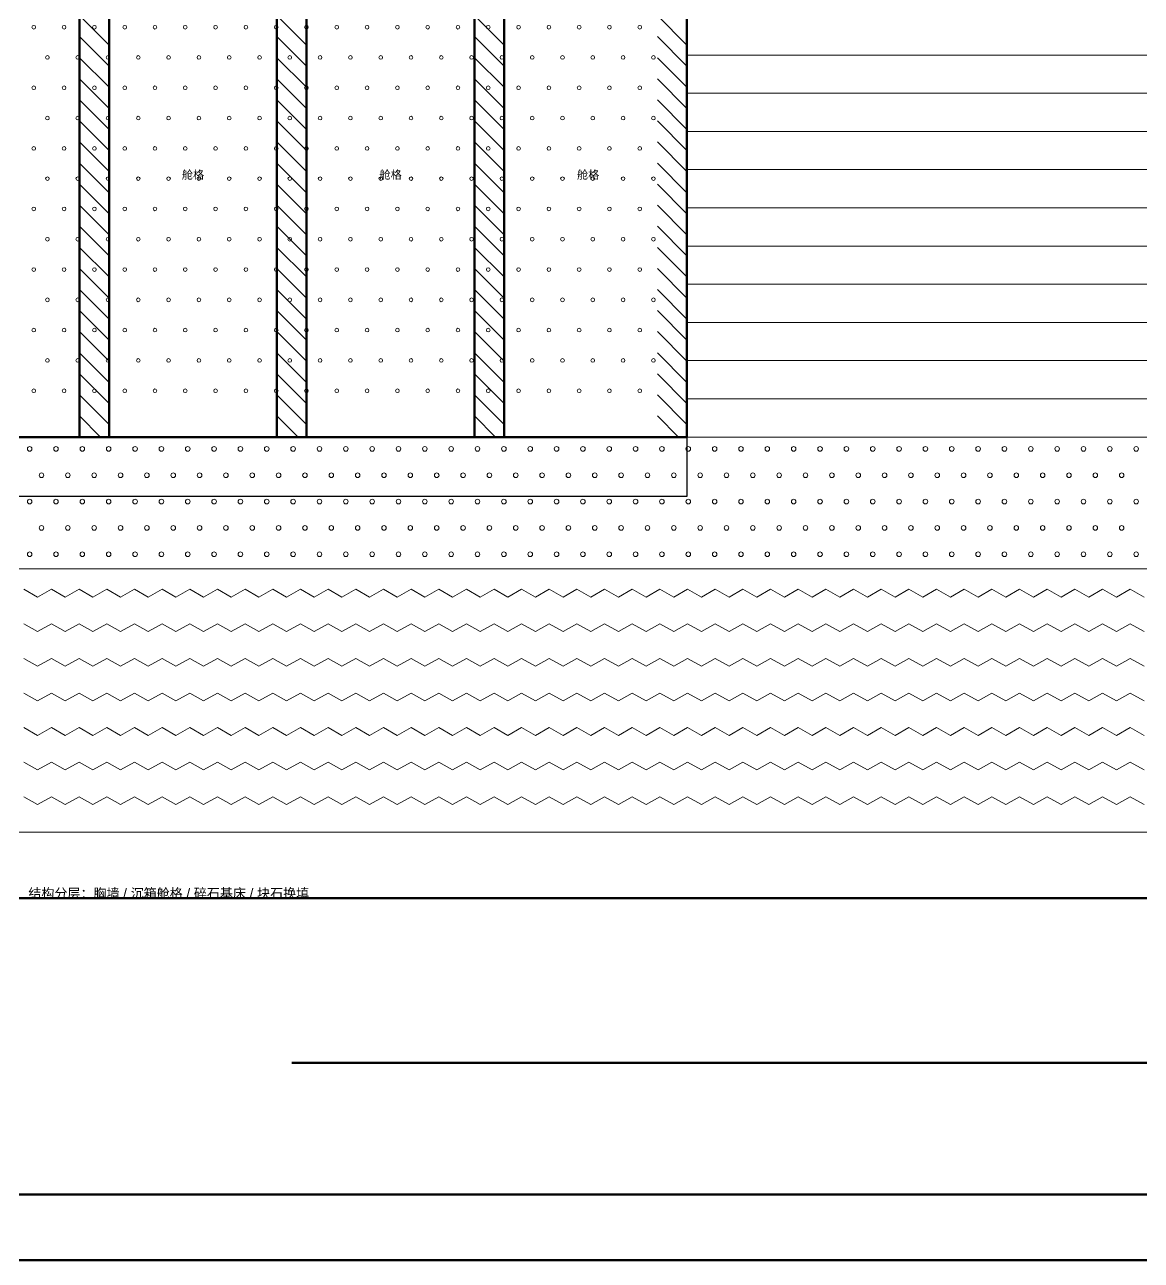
# Model space of a CAD drawing. Header units: millimetres. Extents: x 0 to 84100, y 0 to 59400.
# Drawn here: x 19445 to 36398, y 0 to 18760 of the extents above; entities that cross this region are included whole.
import ezdxf
from ezdxf.enums import TextEntityAlignment as Align

# ---------------------------------------------------------------- set-up
doc = ezdxf.new("R2010")
doc.units = ezdxf.units.MM
for name, color, linetype, lineweight in [('0_FRAME', 7, 'Continuous', 70), ('1_MAIN', 1, 'Continuous', 50), ('4_HATCH', 8, 'Continuous', 13), ('5_DIM', 3, 'Continuous', 15), ('6_TEXT', 7, 'Continuous', 25)]:
    doc.layers.add(name, color=color, linetype=linetype, lineweight=lineweight)
doc.styles.get("Standard").update_dxf_attribs({"font": 'arial.ttf'})
doc.dimstyles.new('ISO-25', dxfattribs={"dimtxt": 2.5, "dimasz": 2.5, "dimexe": 1.25, "dimexo": 0.625, "dimtad": 1, "dimtxsty": 'Standard', "dimcen": 2.5, "dimadec": 0, "dimazin": 0, "dimtfac": 1, "dimtmove": 0, "dimatfit": 3, "dimfxl": 1, "dimarcsym": 0})

# ---------------------------------------------------------------- blocks, each defined once
blk = doc.blocks.new('*D1')
at = {"layer": '5_DIM', "color": 0, "lineweight": -2, "transparency": 16777216}
for p, q in [((17500, 12499), (17500, 11599)), ((29500, 12499), (29500, 11599)), ((17502, 11600), (29498, 11600))]:
    blk.add_line(p, q, dxfattribs=at)
at = {"layer": '5_DIM', "color": 0, "transparency": 16777216}
for points in [[(17502, 11600), (17502, 11600), (17500, 11600)], [(29498, 11600), (29498, 11600), (29500, 11600)]]:
    blk.add_solid(points, dxfattribs=at)
at = {"layer": 'Defpoints', "color": 0, "transparency": 16777216}
for p in [(17500, 12500), (29500, 12500), (29500, 11600)]:
    blk.add_point(p, dxfattribs=at)
at = {"layer": '5_DIM', "color": 0, "transparency": 16777216, "insert": (23500, 11602), "char_height": 2.5, "attachment_point": 5}
blk.add_mtext('12000', dxfattribs=at)

msp = doc.modelspace()

# ---------------------------------------------------------------- linework, layer by layer
at = {"layer": '0_FRAME'}
msp.add_line((23500, 3000), (62100, 3000), dxfattribs=at)
for points in [[(0, 0), (84100, 0), (84100, 59400), (0, 59400)], [(2500, 1000), (83100, 1000), (83100, 58400), (2500, 58400)], [(7500, 5500), (52500, 5500), (52500, 37100), (7500, 37100)]]:
    msp.add_lwpolyline(points, close=True, dxfattribs=at)
at = {"layer": '1_MAIN'}
for points in [[(17500, 12500), (29500, 12500), (29500, 26500), (17500, 26500)], [(20275, 12500), (20725, 12500), (20725, 26500), (20275, 26500)], [(23275, 12500), (23725, 12500), (23725, 26500), (23275, 26500)], [(26275, 12500), (26725, 12500), (26725, 26500), (26275, 26500)]]:
    msp.add_lwpolyline(points, close=True, dxfattribs=at)
at = {"layer": '4_HATCH'}
for p, q in [((20725, 18450), (20275, 18900)), ((23725, 18450), (23275, 18900)), ((26725, 18450), (26275, 18900)), ((29500, 18450), (29050, 18900)), ((20725, 18130), (20275, 18580)), ((23725, 18130), (23275, 18580)), ((26725, 18130), (26275, 18580)), ((29500, 18130), (29050, 18580)), ((20725, 17810), (20275, 18260)), ((23725, 17810), (23275, 18260)), ((26725, 17810), (26275, 18260)), ((29500, 17810), (29050, 18260)), ((29500, 18300), (47500, 18300)), ((20725, 17490), (20275, 17940)), ((23725, 17490), (23275, 17940)), ((26725, 17490), (26275, 17940)), ((29500, 17490), (29050, 17940)), ((29500, 17720), (47500, 17720)), ((20725, 17170), (20275, 17620)), ((23725, 17170), (23275, 17620)), ((26725, 17170), (26275, 17620)), ((29500, 17170), (29050, 17620)), ((20725, 16850), (20275, 17300)), ((23725, 16850), (23275, 17300)), ((26725, 16850), (26275, 17300)), ((29500, 16850), (29050, 17300)), ((29500, 17140), (47500, 17140)), ((20725, 16530), (20275, 16980)), ((23725, 16530), (23275, 16980)), ((26725, 16530), (26275, 16980)), ((29500, 16530), (29050, 16980)), ((20725, 16210), (20275, 16660)), ((23725, 16210), (23275, 16660)), ((26725, 16210), (26275, 16660)), ((29500, 16210), (29050, 16660)), ((29500, 16560), (47500, 16560)), ((20725, 15890), (20275, 16340)), ((23725, 15890), (23275, 16340)), ((26725, 15890), (26275, 16340)), ((29500, 15890), (29050, 16340)), ((20725, 15570), (20275, 16020)), ((23725, 15570), (23275, 16020)), ((26725, 15570), (26275, 16020)), ((29500, 15570), (29050, 16020)), ((29500, 15980), (47500, 15980)), ((20725, 15250), (20275, 15700)), ((23725, 15250), (23275, 15700)), ((26725, 15250), (26275, 15700)), ((29500, 15250), (29050, 15700)), ((29500, 15400), (47500, 15400)), ((20725, 14930), (20275, 15380)), ((23725, 14930), (23275, 15380)), ((26725, 14930), (26275, 15380)), ((29500, 14930), (29050, 15380)), ((20725, 14610), (20275, 15060)), ((23725, 14610), (23275, 15060)), ((26725, 14610), (26275, 15060)), ((29500, 14610), (29050, 15060)), ((20725, 14290), (20275, 14740)), ((23725, 14290), (23275, 14740)), ((26725, 14290), (26275, 14740)), ((29500, 14290), (29050, 14740)), ((29500, 14820), (47500, 14820)), ((20725, 13970), (20275, 14420)), ((23725, 13970), (23275, 14420)), ((26725, 13970), (26275, 14420)), ((29500, 13970), (29050, 14420)), ((20725, 13650), (20275, 14100)), ((23725, 13650), (23275, 14100)), ((26725, 13650), (26275, 14100)), ((29500, 13650), (29050, 14100)), ((29500, 14240), (47500, 14240)), ((20725, 13330), (20275, 13780)), ((23725, 13330), (23275, 13780)), ((26725, 13330), (26275, 13780)), ((29500, 13330), (29050, 13780)), ((29500, 13660), (47500, 13660)), ((20725, 13010), (20275, 13460)), ((23725, 13010), (23275, 13460)), ((26725, 13010), (26275, 13460)), ((29500, 13010), (29050, 13460)), ((20725, 12690), (20275, 13140)), ((23725, 12690), (23275, 13140)), ((26725, 12690), (26275, 13140)), ((29500, 12690), (29050, 13140)), ((29500, 13080), (47500, 13080)), ((20595, 12500), (20275, 12820)), ((23595, 12500), (23275, 12820)), ((26595, 12500), (26275, 12820)), ((29370, 12500), (29050, 12820)), ((20275, 12500), (20275, 12500)), ((23275, 12500), (23275, 12500)), ((26275, 12500), (26275, 12500)), ((29050, 12500), (29050, 12500)), ((19430, 10187.6), (19640, 10070)), ((19640, 10070), (19850, 10187.6)), ((19850, 10187.6), (20060, 10070)), ((20060, 10070), (20270, 10187.6)), ((20270, 10187.6), (20480, 10070)), ((20480, 10070), (20690, 10187.6)), ((20690, 10187.6), (20900, 10070)), ((20900, 10070), (21110, 10187.6)), ((21110, 10187.6), (21320, 10070)), ((21320, 10070), (21530, 10187.6)), ((21530, 10187.6), (21740, 10070)), ((21740, 10070), (21950, 10187.6)), ((21950, 10187.6), (22160, 10070)), ((22160, 10070), (22370, 10187.6)), ((22370, 10187.6), (22580, 10070)), ((22580, 10070), (22790, 10187.6)), ((22790, 10187.6), (23000, 10070)), ((23000, 10070), (23210, 10187.6)), ((23210, 10187.6), (23420, 10070)), ((23420, 10070), (23630, 10187.6)), ((23630, 10187.6), (23840, 10070)), ((23840, 10070), (24050, 10187.6)), ((24050, 10187.6), (24260, 10070)), ((24260, 10070), (24470, 10187.6)), ((24470, 10187.6), (24680, 10070)), ((24680, 10070), (24890, 10187.6)), ((24890, 10187.6), (25100, 10070)), ((25100, 10070), (25310, 10187.6)), ((25310, 10187.6), (25520, 10070)), ((25520, 10070), (25730, 10187.6)), ((25730, 10187.6), (25940, 10070)), ((25940, 10070), (26150, 10187.6)), ((26150, 10187.6), (26360, 10070)), ((26360, 10070), (26570, 10187.6)), ((26570, 10187.6), (26780, 10070)), ((26780, 10070), (26990, 10187.6)), ((26990, 10187.6), (27200, 10070)), ((27200, 10070), (27410, 10187.6)), ((27410, 10187.6), (27620, 10070)), ((27620, 10070), (27830, 10187.6)), ((27830, 10187.6), (28040, 10070)), ((28040, 10070), (28250, 10187.6)), ((28250, 10187.6), (28460, 10070)), ((28460, 10070), (28670, 10187.6)), ((28670, 10187.6), (28880, 10070)), ((28880, 10070), (29090, 10187.6)), ((29090, 10187.6), (29300, 10070)), ((29300, 10070), (29510, 10187.6)), ((29510, 10187.6), (29720, 10070)), ((29720, 10070), (29930, 10187.6)), ((29930, 10187.6), (30140, 10070)), ((30140, 10070), (30350, 10187.6)), ((30350, 10187.6), (30560, 10070)), ((30560, 10070), (30770, 10187.6)), ((30770, 10187.6), (30980, 10070)), ((30980, 10070), (31190, 10187.6)), ((31190, 10187.6), (31400, 10070)), ((31400, 10070), (31610, 10187.6)), ((31610, 10187.6), (31820, 10070)), ((31820, 10070), (32030, 10187.6)), ((32030, 10187.6), (32240, 10070)), ((32240, 10070), (32450, 10187.6)), ((32450, 10187.6), (32660, 10070)), ((32660, 10070), (32870, 10187.6)), ((32870, 10187.6), (33080, 10070)), ((33080, 10070), (33290, 10187.6)), ((33290, 10187.6), (33500, 10070)), ((33500, 10070), (33710, 10187.6)), ((33710, 10187.6), (33920, 10070)), ((33920, 10070), (34130, 10187.6)), ((34130, 10187.6), (34340, 10070)), ((34340, 10070), (34550, 10187.6)), ((34550, 10187.6), (34760, 10070)), ((34760, 10070), (34970, 10187.6)), ((34970, 10187.6), (35180, 10070)), ((35180, 10070), (35390, 10187.6)), ((35390, 10187.6), (35600, 10070)), ((35600, 10070), (35810, 10187.6)), ((35810, 10187.6), (36020, 10070)), ((36020, 10070), (36230, 10187.6)), ((36230, 10187.6), (36440, 10070)), ((19430, 9662.6), (19640, 9545)), ((19640, 9545), (19850, 9662.6)), ((19850, 9662.6), (20060, 9545)), ((20060, 9545), (20270, 9662.6)), ((20270, 9662.6), (20480, 9545)), ((20480, 9545), (20690, 9662.6)), ((20690, 9662.6), (20900, 9545)), ((20900, 9545), (21110, 9662.6)), ((21110, 9662.6), (21320, 9545)), ((21320, 9545), (21530, 9662.6)), ((21530, 9662.6), (21740, 9545)), ((21740, 9545), (21950, 9662.6)), ((21950, 9662.6), (22160, 9545)), ((22160, 9545), (22370, 9662.6)), ((22370, 9662.6), (22580, 9545)), ((22580, 9545), (22790, 9662.6)), ((22790, 9662.6), (23000, 9545)), ((23000, 9545), (23210, 9662.6)), ((23210, 9662.6), (23420, 9545)), ((23420, 9545), (23630, 9662.6)), ((23630, 9662.6), (23840, 9545)), ((23840, 9545), (24050, 9662.6)), ((24050, 9662.6), (24260, 9545)), ((24260, 9545), (24470, 9662.6)), ((24470, 9662.6), (24680, 9545)), ((24680, 9545), (24890, 9662.6)), ((24890, 9662.6), (25100, 9545)), ((25100, 9545), (25310, 9662.6)), ((25310, 9662.6), (25520, 9545)), ((25520, 9545), (25730, 9662.6)), ((25730, 9662.6), (25940, 9545)), ((25940, 9545), (26150, 9662.6)), ((26150, 9662.6), (26360, 9545)), ((26360, 9545), (26570, 9662.6)), ((26570, 9662.6), (26780, 9545)), ((26780, 9545), (26990, 9662.6)), ((26990, 9662.6), (27200, 9545)), ((27200, 9545), (27410, 9662.6)), ((27410, 9662.6), (27620, 9545)), ((27620, 9545), (27830, 9662.6)), ((27830, 9662.6), (28040, 9545)), ((28040, 9545), (28250, 9662.6)), ((28250, 9662.6), (28460, 9545)), ((28460, 9545), (28670, 9662.6)), ((28670, 9662.6), (28880, 9545)), ((28880, 9545), (29090, 9662.6)), ((29090, 9662.6), (29300, 9545)), ((29300, 9545), (29510, 9662.6)), ((29510, 9662.6), (29720, 9545)), ((29720, 9545), (29930, 9662.6)), ((29930, 9662.6), (30140, 9545)), ((30140, 9545), (30350, 9662.6)), ((30350, 9662.6), (30560, 9545)), ((30560, 9545), (30770, 9662.6)), ((30770, 9662.6), (30980, 9545)), ((30980, 9545), (31190, 9662.6)), ((31190, 9662.6), (31400, 9545)), ((31400, 9545), (31610, 9662.6)), ((31610, 9662.6), (31820, 9545)), ((31820, 9545), (32030, 9662.6)), ((32030, 9662.6), (32240, 9545)), ((32240, 9545), (32450, 9662.6)), ((32450, 9662.6), (32660, 9545)), ((32660, 9545), (32870, 9662.6)), ((32870, 9662.6), (33080, 9545)), ((33080, 9545), (33290, 9662.6)), ((33290, 9662.6), (33500, 9545)), ((33500, 9545), (33710, 9662.6)), ((33710, 9662.6), (33920, 9545)), ((33920, 9545), (34130, 9662.6)), ((34130, 9662.6), (34340, 9545)), ((34340, 9545), (34550, 9662.6)), ((34550, 9662.6), (34760, 9545)), ((34760, 9545), (34970, 9662.6)), ((34970, 9662.6), (35180, 9545)), ((35180, 9545), (35390, 9662.6)), ((35390, 9662.6), (35600, 9545)), ((35600, 9545), (35810, 9662.6)), ((35810, 9662.6), (36020, 9545)), ((36020, 9545), (36230, 9662.6)), ((36230, 9662.6), (36440, 9545)), ((19430, 9137.6), (19640, 9020)), ((19640, 9020), (19850, 9137.6)), ((19850, 9137.6), (20060, 9020)), ((20060, 9020), (20270, 9137.6)), ((20270, 9137.6), (20480, 9020)), ((20480, 9020), (20690, 9137.6)), ((20690, 9137.6), (20900, 9020)), ((20900, 9020), (21110, 9137.6)), ((21110, 9137.6), (21320, 9020)), ((21320, 9020), (21530, 9137.6)), ((21530, 9137.6), (21740, 9020)), ((21740, 9020), (21950, 9137.6)), ((21950, 9137.6), (22160, 9020)), ((22160, 9020), (22370, 9137.6)), ((22370, 9137.6), (22580, 9020)), ((22580, 9020), (22790, 9137.6)), ((22790, 9137.6), (23000, 9020)), ((23000, 9020), (23210, 9137.6)), ((23210, 9137.6), (23420, 9020)), ((23420, 9020), (23630, 9137.6)), ((23630, 9137.6), (23840, 9020)), ((23840, 9020), (24050, 9137.6)), ((24050, 9137.6), (24260, 9020)), ((24260, 9020), (24470, 9137.6)), ((24470, 9137.6), (24680, 9020)), ((24680, 9020), (24890, 9137.6)), ((24890, 9137.6), (25100, 9020)), ((25100, 9020), (25310, 9137.6)), ((25310, 9137.6), (25520, 9020)), ((25520, 9020), (25730, 9137.6)), ((25730, 9137.6), (25940, 9020)), ((25940, 9020), (26150, 9137.6)), ((26150, 9137.6), (26360, 9020)), ((26360, 9020), (26570, 9137.6)), ((26570, 9137.6), (26780, 9020)), ((26780, 9020), (26990, 9137.6)), ((26990, 9137.6), (27200, 9020)), ((27200, 9020), (27410, 9137.6)), ((27410, 9137.6), (27620, 9020)), ((27620, 9020), (27830, 9137.6)), ((27830, 9137.6), (28040, 9020)), ((28040, 9020), (28250, 9137.6)), ((28250, 9137.6), (28460, 9020)), ((28460, 9020), (28670, 9137.6)), ((28670, 9137.6), (28880, 9020)), ((28880, 9020), (29090, 9137.6)), ((29090, 9137.6), (29300, 9020)), ((29300, 9020), (29510, 9137.6)), ((29510, 9137.6), (29720, 9020)), ((29720, 9020), (29930, 9137.6)), ((29930, 9137.6), (30140, 9020)), ((30140, 9020), (30350, 9137.6)), ((30350, 9137.6), (30560, 9020)), ((30560, 9020), (30770, 9137.6)), ((30770, 9137.6), (30980, 9020)), ((30980, 9020), (31190, 9137.6)), ((31190, 9137.6), (31400, 9020)), ((31400, 9020), (31610, 9137.6)), ((31610, 9137.6), (31820, 9020)), ((31820, 9020), (32030, 9137.6)), ((32030, 9137.6), (32240, 9020)), ((32240, 9020), (32450, 9137.6)), ((32450, 9137.6), (32660, 9020)), ((32660, 9020), (32870, 9137.6)), ((32870, 9137.6), (33080, 9020)), ((33080, 9020), (33290, 9137.6)), ((33290, 9137.6), (33500, 9020)), ((33500, 9020), (33710, 9137.6)), ((33710, 9137.6), (33920, 9020)), ((33920, 9020), (34130, 9137.6)), ((34130, 9137.6), (34340, 9020)), ((34340, 9020), (34550, 9137.6)), ((34550, 9137.6), (34760, 9020)), ((34760, 9020), (34970, 9137.6)), ((34970, 9137.6), (35180, 9020)), ((35180, 9020), (35390, 9137.6)), ((35390, 9137.6), (35600, 9020)), ((35600, 9020), (35810, 9137.6)), ((35810, 9137.6), (36020, 9020)), ((36020, 9020), (36230, 9137.6)), ((36230, 9137.6), (36440, 9020)), ((19430, 8612.6), (19640, 8495)), ((19640, 8495), (19850, 8612.6)), ((19850, 8612.6), (20060, 8495)), ((20060, 8495), (20270, 8612.6)), ((20270, 8612.6), (20480, 8495)), ((20480, 8495), (20690, 8612.6)), ((20690, 8612.6), (20900, 8495)), ((20900, 8495), (21110, 8612.6)), ((21110, 8612.6), (21320, 8495)), ((21320, 8495), (21530, 8612.6)), ((21530, 8612.6), (21740, 8495)), ((21740, 8495), (21950, 8612.6)), ((21950, 8612.6), (22160, 8495)), ((22160, 8495), (22370, 8612.6)), ((22370, 8612.6), (22580, 8495)), ((22580, 8495), (22790, 8612.6)), ((22790, 8612.6), (23000, 8495)), ((23000, 8495), (23210, 8612.6)), ((23210, 8612.6), (23420, 8495)), ((23420, 8495), (23630, 8612.6)), ((23630, 8612.6), (23840, 8495)), ((23840, 8495), (24050, 8612.6)), ((24050, 8612.6), (24260, 8495)), ((24260, 8495), (24470, 8612.6)), ((24470, 8612.6), (24680, 8495)), ((24680, 8495), (24890, 8612.6)), ((24890, 8612.6), (25100, 8495)), ((25100, 8495), (25310, 8612.6)), ((25310, 8612.6), (25520, 8495)), ((25520, 8495), (25730, 8612.6)), ((25730, 8612.6), (25940, 8495)), ((25940, 8495), (26150, 8612.6)), ((26150, 8612.6), (26360, 8495)), ((26360, 8495), (26570, 8612.6)), ((26570, 8612.6), (26780, 8495)), ((26780, 8495), (26990, 8612.6)), ((26990, 8612.6), (27200, 8495)), ((27200, 8495), (27410, 8612.6)), ((27410, 8612.6), (27620, 8495)), ((27620, 8495), (27830, 8612.6)), ((27830, 8612.6), (28040, 8495)), ((28040, 8495), (28250, 8612.6)), ((28250, 8612.6), (28460, 8495)), ((28460, 8495), (28670, 8612.6)), ((28670, 8612.6), (28880, 8495)), ((28880, 8495), (29090, 8612.6)), ((29090, 8612.6), (29300, 8495)), ((29300, 8495), (29510, 8612.6)), ((29510, 8612.6), (29720, 8495)), ((29720, 8495), (29930, 8612.6)), ((29930, 8612.6), (30140, 8495)), ((30140, 8495), (30350, 8612.6)), ((30350, 8612.6), (30560, 8495)), ((30560, 8495), (30770, 8612.6)), ((30770, 8612.6), (30980, 8495)), ((30980, 8495), (31190, 8612.6)), ((31190, 8612.6), (31400, 8495)), ((31400, 8495), (31610, 8612.6)), ((31610, 8612.6), (31820, 8495)), ((31820, 8495), (32030, 8612.6)), ((32030, 8612.6), (32240, 8495)), ((32240, 8495), (32450, 8612.6)), ((32450, 8612.6), (32660, 8495)), ((32660, 8495), (32870, 8612.6)), ((32870, 8612.6), (33080, 8495)), ((33080, 8495), (33290, 8612.6)), ((33290, 8612.6), (33500, 8495)), ((33500, 8495), (33710, 8612.6)), ((33710, 8612.6), (33920, 8495)), ((33920, 8495), (34130, 8612.6)), ((34130, 8612.6), (34340, 8495)), ((34340, 8495), (34550, 8612.6)), ((34550, 8612.6), (34760, 8495)), ((34760, 8495), (34970, 8612.6)), ((34970, 8612.6), (35180, 8495)), ((35180, 8495), (35390, 8612.6)), ((35390, 8612.6), (35600, 8495)), ((35600, 8495), (35810, 8612.6)), ((35810, 8612.6), (36020, 8495)), ((36020, 8495), (36230, 8612.6)), ((36230, 8612.6), (36440, 8495)), ((19430, 8087.6), (19640, 7970)), ((19640, 7970), (19850, 8087.6)), ((19850, 8087.6), (20060, 7970)), ((20060, 7970), (20270, 8087.6)), ((20270, 8087.6), (20480, 7970)), ((20480, 7970), (20690, 8087.6)), ((20690, 8087.6), (20900, 7970)), ((20900, 7970), (21110, 8087.6)), ((21110, 8087.6), (21320, 7970)), ((21320, 7970), (21530, 8087.6)), ((21530, 8087.6), (21740, 7970)), ((21740, 7970), (21950, 8087.6)), ((21950, 8087.6), (22160, 7970)), ((22160, 7970), (22370, 8087.6)), ((22370, 8087.6), (22580, 7970)), ((22580, 7970), (22790, 8087.6)), ((22790, 8087.6), (23000, 7970)), ((23000, 7970), (23210, 8087.6)), ((23210, 8087.6), (23420, 7970)), ((23420, 7970), (23630, 8087.6)), ((23630, 8087.6), (23840, 7970)), ((23840, 7970), (24050, 8087.6)), ((24050, 8087.6), (24260, 7970)), ((24260, 7970), (24470, 8087.6)), ((24470, 8087.6), (24680, 7970)), ((24680, 7970), (24890, 8087.6)), ((24890, 8087.6), (25100, 7970)), ((25100, 7970), (25310, 8087.6)), ((25310, 8087.6), (25520, 7970)), ((25520, 7970), (25730, 8087.6)), ((25730, 8087.6), (25940, 7970)), ((25940, 7970), (26150, 8087.6)), ((26150, 8087.6), (26360, 7970)), ((26360, 7970), (26570, 8087.6)), ((26570, 8087.6), (26780, 7970)), ((26780, 7970), (26990, 8087.6)), ((26990, 8087.6), (27200, 7970)), ((27200, 7970), (27410, 8087.6)), ((27410, 8087.6), (27620, 7970)), ((27620, 7970), (27830, 8087.6)), ((27830, 8087.6), (28040, 7970)), ((28040, 7970), (28250, 8087.6)), ((28250, 8087.6), (28460, 7970)), ((28460, 7970), (28670, 8087.6)), ((28670, 8087.6), (28880, 7970)), ((28880, 7970), (29090, 8087.6)), ((29090, 8087.6), (29300, 7970)), ((29300, 7970), (29510, 8087.6)), ((29510, 8087.6), (29720, 7970)), ((29720, 7970), (29930, 8087.6)), ((29930, 8087.6), (30140, 7970)), ((30140, 7970), (30350, 8087.6)), ((30350, 8087.6), (30560, 7970)), ((30560, 7970), (30770, 8087.6)), ((30770, 8087.6), (30980, 7970)), ((30980, 7970), (31190, 8087.6)), ((31190, 8087.6), (31400, 7970)), ((31400, 7970), (31610, 8087.6)), ((31610, 8087.6), (31820, 7970)), ((31820, 7970), (32030, 8087.6)), ((32030, 8087.6), (32240, 7970)), ((32240, 7970), (32450, 8087.6)), ((32450, 8087.6), (32660, 7970)), ((32660, 7970), (32870, 8087.6)), ((32870, 8087.6), (33080, 7970)), ((33080, 7970), (33290, 8087.6)), ((33290, 8087.6), (33500, 7970)), ((33500, 7970), (33710, 8087.6)), ((33710, 8087.6), (33920, 7970)), ((33920, 7970), (34130, 8087.6)), ((34130, 8087.6), (34340, 7970)), ((34340, 7970), (34550, 8087.6)), ((34550, 8087.6), (34760, 7970)), ((34760, 7970), (34970, 8087.6)), ((34970, 8087.6), (35180, 7970)), ((35180, 7970), (35390, 8087.6)), ((35390, 8087.6), (35600, 7970)), ((35600, 7970), (35810, 8087.6)), ((35810, 8087.6), (36020, 7970)), ((36020, 7970), (36230, 8087.6)), ((36230, 8087.6), (36440, 7970)), ((19430, 7562.6), (19640, 7445)), ((19640, 7445), (19850, 7562.6)), ((19850, 7562.6), (20060, 7445)), ((20060, 7445), (20270, 7562.6)), ((20270, 7562.6), (20480, 7445)), ((20480, 7445), (20690, 7562.6)), ((20690, 7562.6), (20900, 7445)), ((20900, 7445), (21110, 7562.6)), ((21110, 7562.6), (21320, 7445)), ((21320, 7445), (21530, 7562.6)), ((21530, 7562.6), (21740, 7445)), ((21740, 7445), (21950, 7562.6)), ((21950, 7562.6), (22160, 7445)), ((22160, 7445), (22370, 7562.6)), ((22370, 7562.6), (22580, 7445)), ((22580, 7445), (22790, 7562.6)), ((22790, 7562.6), (23000, 7445)), ((23000, 7445), (23210, 7562.6)), ((23210, 7562.6), (23420, 7445)), ((23420, 7445), (23630, 7562.6)), ((23630, 7562.6), (23840, 7445)), ((23840, 7445), (24050, 7562.6)), ((24050, 7562.6), (24260, 7445)), ((24260, 7445), (24470, 7562.6)), ((24470, 7562.6), (24680, 7445)), ((24680, 7445), (24890, 7562.6)), ((24890, 7562.6), (25100, 7445)), ((25100, 7445), (25310, 7562.6)), ((25310, 7562.6), (25520, 7445)), ((25520, 7445), (25730, 7562.6)), ((25730, 7562.6), (25940, 7445)), ((25940, 7445), (26150, 7562.6)), ((26150, 7562.6), (26360, 7445)), ((26360, 7445), (26570, 7562.6)), ((26570, 7562.6), (26780, 7445)), ((26780, 7445), (26990, 7562.6)), ((26990, 7562.6), (27200, 7445)), ((27200, 7445), (27410, 7562.6)), ((27410, 7562.6), (27620, 7445)), ((27620, 7445), (27830, 7562.6)), ((27830, 7562.6), (28040, 7445)), ((28040, 7445), (28250, 7562.6)), ((28250, 7562.6), (28460, 7445)), ((28460, 7445), (28670, 7562.6)), ((28670, 7562.6), (28880, 7445)), ((28880, 7445), (29090, 7562.6)), ((29090, 7562.6), (29300, 7445)), ((29300, 7445), (29510, 7562.6)), ((29510, 7562.6), (29720, 7445)), ((29720, 7445), (29930, 7562.6)), ((29930, 7562.6), (30140, 7445)), ((30140, 7445), (30350, 7562.6)), ((30350, 7562.6), (30560, 7445)), ((30560, 7445), (30770, 7562.6)), ((30770, 7562.6), (30980, 7445)), ((30980, 7445), (31190, 7562.6)), ((31190, 7562.6), (31400, 7445)), ((31400, 7445), (31610, 7562.6)), ((31610, 7562.6), (31820, 7445)), ((31820, 7445), (32030, 7562.6)), ((32030, 7562.6), (32240, 7445)), ((32240, 7445), (32450, 7562.6)), ((32450, 7562.6), (32660, 7445)), ((32660, 7445), (32870, 7562.6)), ((32870, 7562.6), (33080, 7445)), ((33080, 7445), (33290, 7562.6)), ((33290, 7562.6), (33500, 7445)), ((33500, 7445), (33710, 7562.6)), ((33710, 7562.6), (33920, 7445)), ((33920, 7445), (34130, 7562.6)), ((34130, 7562.6), (34340, 7445)), ((34340, 7445), (34550, 7562.6)), ((34550, 7562.6), (34760, 7445)), ((34760, 7445), (34970, 7562.6)), ((34970, 7562.6), (35180, 7445)), ((35180, 7445), (35390, 7562.6)), ((35390, 7562.6), (35600, 7445)), ((35600, 7445), (35810, 7562.6)), ((35810, 7562.6), (36020, 7445)), ((36020, 7445), (36230, 7562.6)), ((36230, 7562.6), (36440, 7445)), ((19430, 7037.6), (19640, 6920)), ((19640, 6920), (19850, 7037.6)), ((19850, 7037.6), (20060, 6920)), ((20060, 6920), (20270, 7037.6)), ((20270, 7037.6), (20480, 6920)), ((20480, 6920), (20690, 7037.6)), ((20690, 7037.6), (20900, 6920)), ((20900, 6920), (21110, 7037.6)), ((21110, 7037.6), (21320, 6920)), ((21320, 6920), (21530, 7037.6)), ((21530, 7037.6), (21740, 6920)), ((21740, 6920), (21950, 7037.6)), ((21950, 7037.6), (22160, 6920)), ((22160, 6920), (22370, 7037.6)), ((22370, 7037.6), (22580, 6920)), ((22580, 6920), (22790, 7037.6)), ((22790, 7037.6), (23000, 6920)), ((23000, 6920), (23210, 7037.6)), ((23210, 7037.6), (23420, 6920)), ((23420, 6920), (23630, 7037.6)), ((23630, 7037.6), (23840, 6920)), ((23840, 6920), (24050, 7037.6)), ((24050, 7037.6), (24260, 6920)), ((24260, 6920), (24470, 7037.6)), ((24470, 7037.6), (24680, 6920)), ((24680, 6920), (24890, 7037.6)), ((24890, 7037.6), (25100, 6920)), ((25100, 6920), (25310, 7037.6)), ((25310, 7037.6), (25520, 6920)), ((25520, 6920), (25730, 7037.6)), ((25730, 7037.6), (25940, 6920)), ((25940, 6920), (26150, 7037.6)), ((26150, 7037.6), (26360, 6920)), ((26360, 6920), (26570, 7037.6)), ((26570, 7037.6), (26780, 6920)), ((26780, 6920), (26990, 7037.6)), ((26990, 7037.6), (27200, 6920)), ((27200, 6920), (27410, 7037.6)), ((27410, 7037.6), (27620, 6920)), ((27620, 6920), (27830, 7037.6)), ((27830, 7037.6), (28040, 6920)), ((28040, 6920), (28250, 7037.6)), ((28250, 7037.6), (28460, 6920)), ((28460, 6920), (28670, 7037.6)), ((28670, 7037.6), (28880, 6920)), ((28880, 6920), (29090, 7037.6)), ((29090, 7037.6), (29300, 6920)), ((29300, 6920), (29510, 7037.6)), ((29510, 7037.6), (29720, 6920)), ((29720, 6920), (29930, 7037.6)), ((29930, 7037.6), (30140, 6920)), ((30140, 6920), (30350, 7037.6)), ((30350, 7037.6), (30560, 6920)), ((30560, 6920), (30770, 7037.6)), ((30770, 7037.6), (30980, 6920)), ((30980, 6920), (31190, 7037.6)), ((31190, 7037.6), (31400, 6920)), ((31400, 6920), (31610, 7037.6)), ((31610, 7037.6), (31820, 6920)), ((31820, 6920), (32030, 7037.6)), ((32030, 7037.6), (32240, 6920)), ((32240, 6920), (32450, 7037.6)), ((32450, 7037.6), (32660, 6920)), ((32660, 6920), (32870, 7037.6)), ((32870, 7037.6), (33080, 6920)), ((33080, 6920), (33290, 7037.6)), ((33290, 7037.6), (33500, 6920)), ((33500, 6920), (33710, 7037.6)), ((33710, 7037.6), (33920, 6920)), ((33920, 6920), (34130, 7037.6)), ((34130, 7037.6), (34340, 6920)), ((34340, 6920), (34550, 7037.6)), ((34550, 7037.6), (34760, 6920)), ((34760, 6920), (34970, 7037.6)), ((34970, 7037.6), (35180, 6920)), ((35180, 6920), (35390, 7037.6)), ((35390, 7037.6), (35600, 6920)), ((35600, 6920), (35810, 7037.6)), ((35810, 7037.6), (36020, 6920)), ((36020, 6920), (36230, 7037.6)), ((36230, 7037.6), (36440, 6920))]:
    msp.add_line(p, q, dxfattribs=at)
for points in [[(29500, 12500), (47500, 12500), (47500, 30100), (29500, 30100)], [(14500, 10500), (50500, 10500), (50500, 12500), (14500, 12500)], [(12500, 6500), (52500, 6500), (52500, 10500), (12500, 10500)]]:
    msp.add_lwpolyline(points, close=True, dxfattribs=at)
for centre, radius in [((19583, 18723), 28), ((20043, 18723), 28), ((20503, 18723), 28), ((20963, 18723), 28), ((21423, 18723), 28), ((21883, 18723), 28), ((22343, 18723), 28), ((22803, 18723), 28), ((23263, 18723), 28), ((23723, 18723), 28), ((24183, 18723), 28), ((24643, 18723), 28), ((25103, 18723), 28), ((25563, 18723), 28), ((26023, 18723), 28), ((26483, 18723), 28), ((26943, 18723), 28), ((27403, 18723), 28), ((27863, 18723), 28), ((28323, 18723), 28), ((28783, 18723), 28), ((19790, 18263), 28), ((20250, 18263), 28), ((20710, 18263), 28), ((21170, 18263), 28), ((21630, 18263), 28), ((22090, 18263), 28), ((22550, 18263), 28), ((23010, 18263), 28), ((23470, 18263), 28), ((23930, 18263), 28), ((24390, 18263), 28), ((24850, 18263), 28), ((25310, 18263), 28), ((25770, 18263), 28), ((26230, 18263), 28), ((26690, 18263), 28), ((27150, 18263), 28), ((27610, 18263), 28), ((28070, 18263), 28), ((28530, 18263), 28), ((28990, 18263), 28), ((19583, 17803), 28), ((20043, 17803), 28), ((20503, 17803), 28), ((20963, 17803), 28), ((21423, 17803), 28), ((21883, 17803), 28), ((22343, 17803), 28), ((22803, 17803), 28), ((23263, 17803), 28), ((23723, 17803), 28), ((24183, 17803), 28), ((24643, 17803), 28), ((25103, 17803), 28), ((25563, 17803), 28), ((26023, 17803), 28), ((26483, 17803), 28), ((26943, 17803), 28), ((27403, 17803), 28), ((27863, 17803), 28), ((28323, 17803), 28), ((28783, 17803), 28), ((19790, 17343), 28), ((20250, 17343), 28), ((20710, 17343), 28), ((21170, 17343), 28), ((21630, 17343), 28), ((22090, 17343), 28), ((22550, 17343), 28), ((23010, 17343), 28), ((23470, 17343), 28), ((23930, 17343), 28), ((24390, 17343), 28), ((24850, 17343), 28), ((25310, 17343), 28), ((25770, 17343), 28), ((26230, 17343), 28), ((26690, 17343), 28), ((27150, 17343), 28), ((27610, 17343), 28), ((28070, 17343), 28), ((28530, 17343), 28), ((28990, 17343), 28), ((19583, 16883), 28), ((20043, 16883), 28), ((20503, 16883), 28), ((20963, 16883), 28), ((21423, 16883), 28), ((21883, 16883), 28), ((22343, 16883), 28), ((22803, 16883), 28), ((23263, 16883), 28), ((23723, 16883), 28), ((24183, 16883), 28), ((24643, 16883), 28), ((25103, 16883), 28), ((25563, 16883), 28), ((26023, 16883), 28), ((26483, 16883), 28), ((26943, 16883), 28), ((27403, 16883), 28), ((27863, 16883), 28), ((28323, 16883), 28), ((28783, 16883), 28), ((19790, 16423), 28), ((20250, 16423), 28), ((20710, 16423), 28), ((21170, 16423), 28), ((21630, 16423), 28), ((22090, 16423), 28), ((22550, 16423), 28), ((23010, 16423), 28), ((23470, 16423), 28), ((23930, 16423), 28), ((24390, 16423), 28), ((24850, 16423), 28), ((25310, 16423), 28), ((25770, 16423), 28), ((26230, 16423), 28), ((26690, 16423), 28), ((27150, 16423), 28), ((27610, 16423), 28), ((28070, 16423), 28), ((28530, 16423), 28), ((28990, 16423), 28), ((19583, 15963), 28), ((20043, 15963), 28), ((20503, 15963), 28), ((20963, 15963), 28), ((21423, 15963), 28), ((21883, 15963), 28), ((22343, 15963), 28), ((22803, 15963), 28), ((23263, 15963), 28), ((23723, 15963), 28), ((24183, 15963), 28), ((24643, 15963), 28), ((25103, 15963), 28), ((25563, 15963), 28), ((26023, 15963), 28), ((26483, 15963), 28), ((26943, 15963), 28), ((27403, 15963), 28), ((27863, 15963), 28), ((28323, 15963), 28), ((28783, 15963), 28), ((19790, 15503), 28), ((20250, 15503), 28), ((20710, 15503), 28), ((21170, 15503), 28), ((21630, 15503), 28), ((22090, 15503), 28), ((22550, 15503), 28), ((23010, 15503), 28), ((23470, 15503), 28), ((23930, 15503), 28), ((24390, 15503), 28), ((24850, 15503), 28), ((25310, 15503), 28), ((25770, 15503), 28), ((26230, 15503), 28), ((26690, 15503), 28), ((27150, 15503), 28), ((27610, 15503), 28), ((28070, 15503), 28), ((28530, 15503), 28), ((28990, 15503), 28), ((19583, 15043), 28), ((20043, 15043), 28), ((20503, 15043), 28), ((20963, 15043), 28), ((21423, 15043), 28), ((21883, 15043), 28), ((22343, 15043), 28), ((22803, 15043), 28), ((23263, 15043), 28), ((23723, 15043), 28), ((24183, 15043), 28), ((24643, 15043), 28), ((25103, 15043), 28), ((25563, 15043), 28), ((26023, 15043), 28), ((26483, 15043), 28), ((26943, 15043), 28), ((27403, 15043), 28), ((27863, 15043), 28), ((28323, 15043), 28), ((28783, 15043), 28), ((19790, 14583), 28), ((20250, 14583), 28), ((20710, 14583), 28), ((21170, 14583), 28), ((21630, 14583), 28), ((22090, 14583), 28), ((22550, 14583), 28), ((23010, 14583), 28), ((23470, 14583), 28), ((23930, 14583), 28), ((24390, 14583), 28), ((24850, 14583), 28), ((25310, 14583), 28), ((25770, 14583), 28), ((26230, 14583), 28), ((26690, 14583), 28), ((27150, 14583), 28), ((27610, 14583), 28), ((28070, 14583), 28), ((28530, 14583), 28), ((28990, 14583), 28), ((19583, 14123), 28), ((20043, 14123), 28), ((20503, 14123), 28), ((20963, 14123), 28), ((21423, 14123), 28), ((21883, 14123), 28), ((22343, 14123), 28), ((22803, 14123), 28), ((23263, 14123), 28), ((23723, 14123), 28), ((24183, 14123), 28), ((24643, 14123), 28), ((25103, 14123), 28), ((25563, 14123), 28), ((26023, 14123), 28), ((26483, 14123), 28), ((26943, 14123), 28), ((27403, 14123), 28), ((27863, 14123), 28), ((28323, 14123), 28), ((28783, 14123), 28), ((19790, 13663), 28), ((20250, 13663), 28), ((20710, 13663), 28), ((21170, 13663), 28), ((21630, 13663), 28), ((22090, 13663), 28), ((22550, 13663), 28), ((23010, 13663), 28), ((23470, 13663), 28), ((23930, 13663), 28), ((24390, 13663), 28), ((24850, 13663), 28), ((25310, 13663), 28), ((25770, 13663), 28), ((26230, 13663), 28), ((26690, 13663), 28), ((27150, 13663), 28), ((27610, 13663), 28), ((28070, 13663), 28), ((28530, 13663), 28), ((28990, 13663), 28), ((19583, 13203), 28), ((20043, 13203), 28), ((20503, 13203), 28), ((20963, 13203), 28), ((21423, 13203), 28), ((21883, 13203), 28), ((22343, 13203), 28), ((22803, 13203), 28), ((23263, 13203), 28), ((23723, 13203), 28), ((24183, 13203), 28), ((24643, 13203), 28), ((25103, 13203), 28), ((25563, 13203), 28), ((26023, 13203), 28), ((26483, 13203), 28), ((26943, 13203), 28), ((27403, 13203), 28), ((27863, 13203), 28), ((28323, 13203), 28), ((28783, 13203), 28), ((19520, 12320), 35), ((19920, 12320), 35), ((20320, 12320), 35), ((20720, 12320), 35), ((21120, 12320), 35), ((21520, 12320), 35), ((21920, 12320), 35), ((22320, 12320), 35), ((22720, 12320), 35), ((23120, 12320), 35), ((23520, 12320), 35), ((23920, 12320), 35), ((24320, 12320), 35), ((24720, 12320), 35), ((25120, 12320), 35), ((25520, 12320), 35), ((25920, 12320), 35), ((26320, 12320), 35), ((26720, 12320), 35), ((27120, 12320), 35), ((27520, 12320), 35), ((27920, 12320), 35), ((28320, 12320), 35), ((28720, 12320), 35), ((29120, 12320), 35), ((29520, 12320), 35), ((29920, 12320), 35), ((30320, 12320), 35), ((30720, 12320), 35), ((31120, 12320), 35), ((31520, 12320), 35), ((31920, 12320), 35), ((32320, 12320), 35), ((32720, 12320), 35), ((33120, 12320), 35), ((33520, 12320), 35), ((33920, 12320), 35), ((34320, 12320), 35), ((34720, 12320), 35), ((35120, 12320), 35), ((35520, 12320), 35), ((35920, 12320), 35), ((36320, 12320), 35), ((19700, 11920), 35), ((20100, 11920), 35), ((20500, 11920), 35), ((20900, 11920), 35), ((21300, 11920), 35), ((21700, 11920), 35), ((22100, 11920), 35), ((22500, 11920), 35), ((22900, 11920), 35), ((23300, 11920), 35), ((23700, 11920), 35), ((24100, 11920), 35), ((24500, 11920), 35), ((24900, 11920), 35), ((25300, 11920), 35), ((25700, 11920), 35), ((26100, 11920), 35), ((26500, 11920), 35), ((26900, 11920), 35), ((27300, 11920), 35), ((27700, 11920), 35), ((28100, 11920), 35), ((28500, 11920), 35), ((28900, 11920), 35), ((29300, 11920), 35), ((29700, 11920), 35), ((30100, 11920), 35), ((30500, 11920), 35), ((30900, 11920), 35), ((31300, 11920), 35), ((31700, 11920), 35), ((32100, 11920), 35), ((32500, 11920), 35), ((32900, 11920), 35), ((33300, 11920), 35), ((33700, 11920), 35), ((34100, 11920), 35), ((34500, 11920), 35), ((34900, 11920), 35), ((35300, 11920), 35), ((35700, 11920), 35), ((36100, 11920), 35), ((19520, 11520), 35), ((19920, 11520), 35), ((20320, 11520), 35), ((20720, 11520), 35), ((21120, 11520), 35), ((21520, 11520), 35), ((21920, 11520), 35), ((22320, 11520), 35), ((22720, 11520), 35), ((23120, 11520), 35), ((23520, 11520), 35), ((23920, 11520), 35), ((24320, 11520), 35), ((24720, 11520), 35), ((25120, 11520), 35), ((25520, 11520), 35), ((25920, 11520), 35), ((26320, 11520), 35), ((26720, 11520), 35), ((27120, 11520), 35), ((27520, 11520), 35), ((27920, 11520), 35), ((28320, 11520), 35), ((28720, 11520), 35), ((29120, 11520), 35), ((29520, 11520), 35), ((29920, 11520), 35), ((30320, 11520), 35), ((30720, 11520), 35), ((31120, 11520), 35), ((31520, 11520), 35), ((31920, 11520), 35), ((32320, 11520), 35), ((32720, 11520), 35), ((33120, 11520), 35), ((33520, 11520), 35), ((33920, 11520), 35), ((34320, 11520), 35), ((34720, 11520), 35), ((35120, 11520), 35), ((35520, 11520), 35), ((35920, 11520), 35), ((36320, 11520), 35), ((19700, 11120), 35), ((20100, 11120), 35), ((20500, 11120), 35), ((20900, 11120), 35), ((21300, 11120), 35), ((21700, 11120), 35), ((22100, 11120), 35), ((22500, 11120), 35), ((22900, 11120), 35), ((23300, 11120), 35), ((23700, 11120), 35), ((24100, 11120), 35), ((24500, 11120), 35), ((24900, 11120), 35), ((25300, 11120), 35), ((25700, 11120), 35), ((26100, 11120), 35), ((26500, 11120), 35), ((26900, 11120), 35), ((27300, 11120), 35), ((27700, 11120), 35), ((28100, 11120), 35), ((28500, 11120), 35), ((28900, 11120), 35), ((29300, 11120), 35), ((29700, 11120), 35), ((30100, 11120), 35), ((30500, 11120), 35), ((30900, 11120), 35), ((31300, 11120), 35), ((31700, 11120), 35), ((32100, 11120), 35), ((32500, 11120), 35), ((32900, 11120), 35), ((33300, 11120), 35), ((33700, 11120), 35), ((34100, 11120), 35), ((34500, 11120), 35), ((34900, 11120), 35), ((35300, 11120), 35), ((35700, 11120), 35), ((36100, 11120), 35), ((19520, 10720), 35), ((19920, 10720), 35), ((20320, 10720), 35), ((20720, 10720), 35), ((21120, 10720), 35), ((21520, 10720), 35), ((21920, 10720), 35), ((22320, 10720), 35), ((22720, 10720), 35), ((23120, 10720), 35), ((23520, 10720), 35), ((23920, 10720), 35), ((24320, 10720), 35), ((24720, 10720), 35), ((25120, 10720), 35), ((25520, 10720), 35), ((25920, 10720), 35), ((26320, 10720), 35), ((26720, 10720), 35), ((27120, 10720), 35), ((27520, 10720), 35), ((27920, 10720), 35), ((28320, 10720), 35), ((28720, 10720), 35), ((29120, 10720), 35), ((29520, 10720), 35), ((29920, 10720), 35), ((30320, 10720), 35), ((30720, 10720), 35), ((31120, 10720), 35), ((31520, 10720), 35), ((31920, 10720), 35), ((32320, 10720), 35), ((32720, 10720), 35), ((33120, 10720), 35), ((33520, 10720), 35), ((33920, 10720), 35), ((34320, 10720), 35), ((34720, 10720), 35), ((35120, 10720), 35), ((35520, 10720), 35), ((35920, 10720), 35), ((36320, 10720), 35)]:
    msp.add_circle(centre, radius, dxfattribs=at)

# ---------------------------------------------------------------- texts
at = {"layer": '6_TEXT'}
for p in [(22000, 16420), (25000, 16420), (28000, 16420)]:
    msp.add_text('舱格', height=125, dxfattribs=at).set_placement(p, align=Align.CENTER)
msp.add_text('结构分层：胸墙 / 沉箱舱格 / 碎石基床 / 块石换填', height=145, dxfattribs=at).set_placement((19500, 5500))

# ---------------------------------------------------------------- dimensions: what is measured, and where the dimension line sits
at = {"layer": '5_DIM'}
dim = msp.add_linear_dim(base=(29500, 11600), p1=(17500, 12500), p2=(29500, 12500), dimstyle='ISO-25', dxfattribs=at)
dim.commit()
dim.dimension.update_dxf_attribs({"geometry": '*D1', "text_midpoint": (23500, 11601.901)})

doc.saveas('drawing.dxf')
